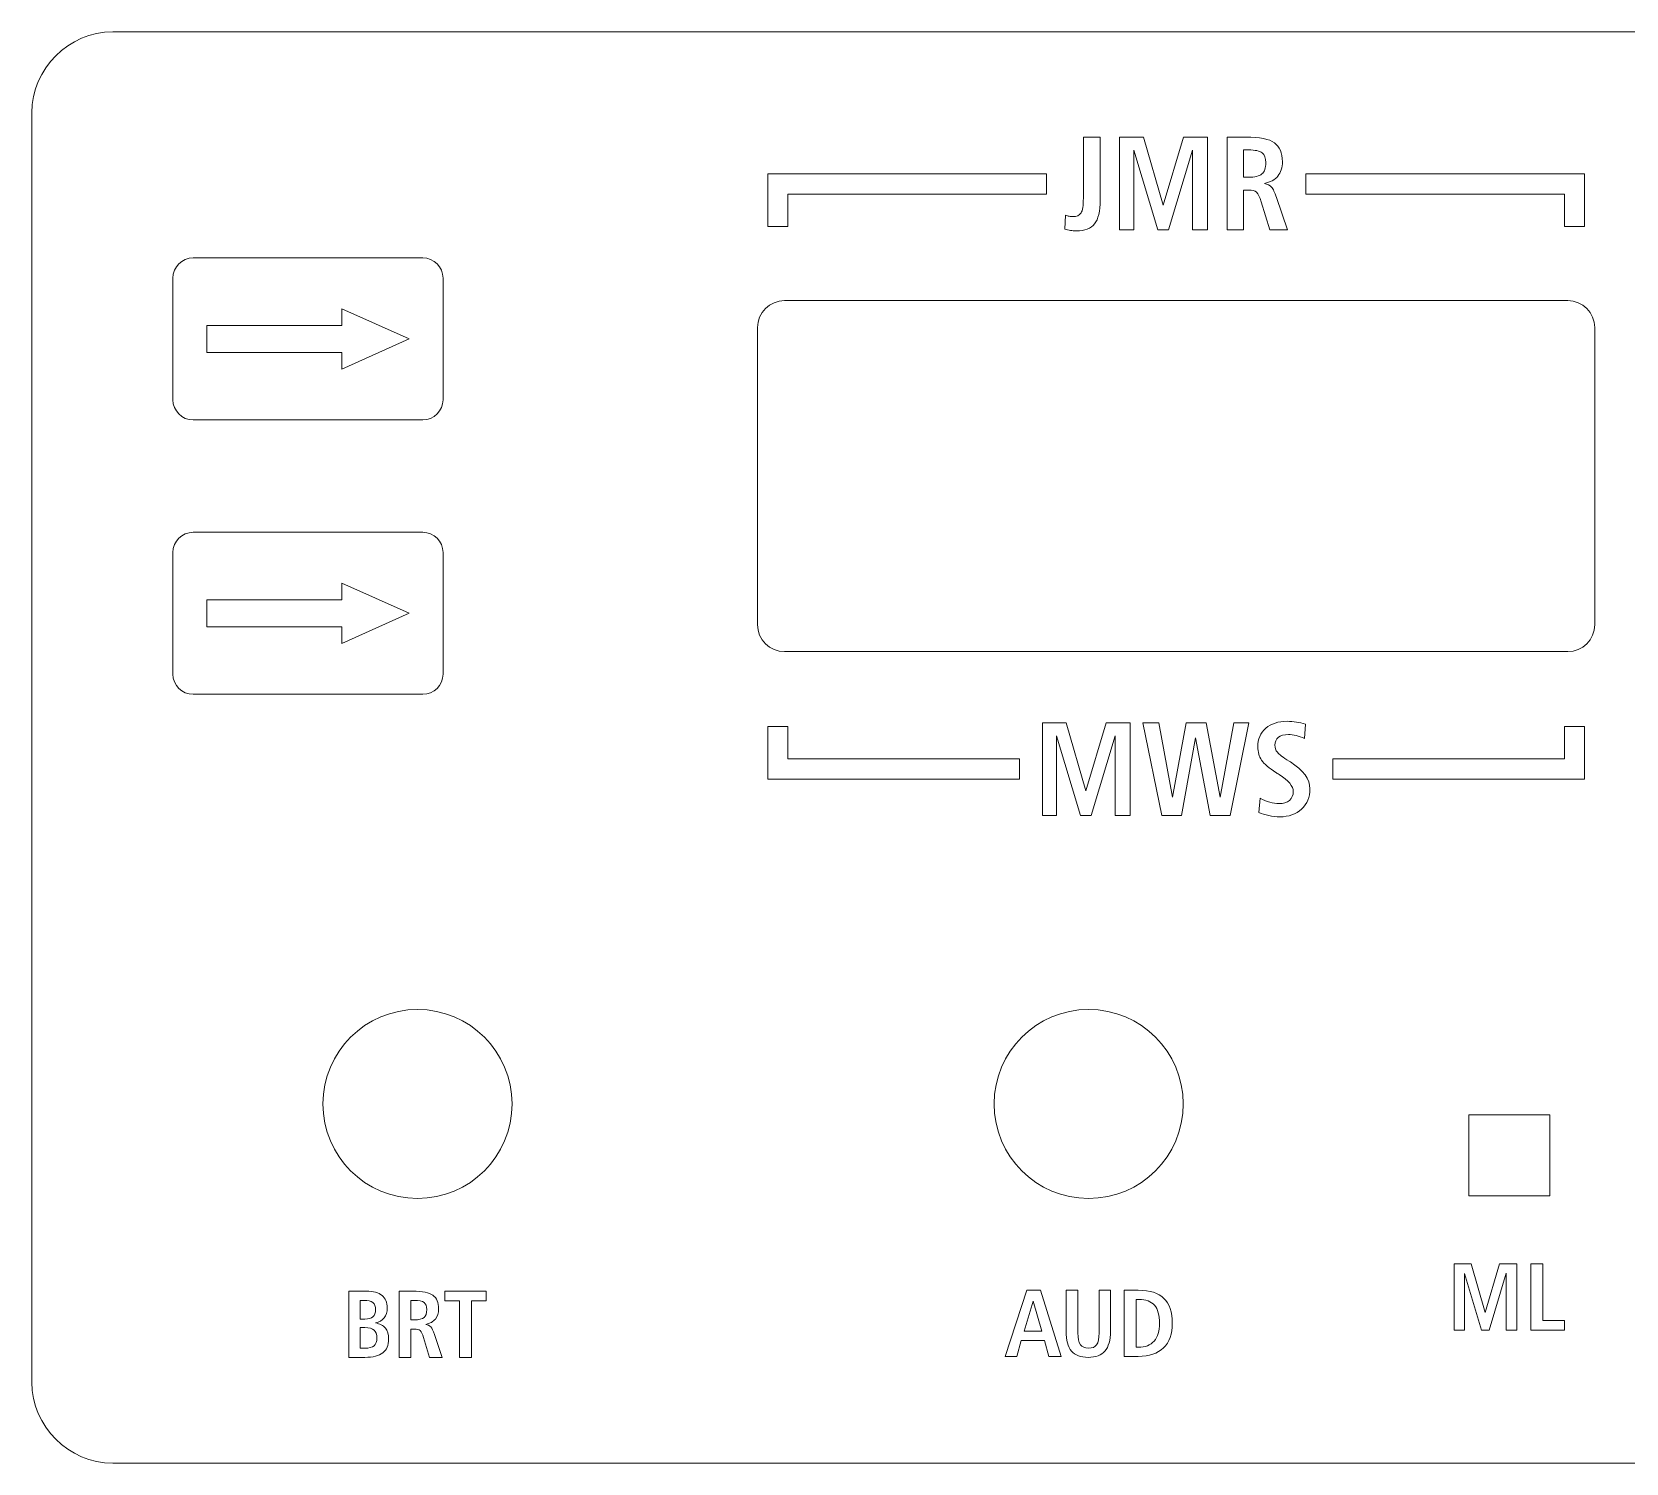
# Model space of a CAD drawing. Header units: millimetres. Extents: x -68 to 68, y -94 to 94.
# Drawn here: x -58 to 1, y 41.3 to 94.3 of the extents above; entities that cross this region are included whole.
import ezdxf

# ---------------------------------------------------------------- set-up
doc = ezdxf.new("R2010")
doc.units = ezdxf.units.MM
doc.header["$MEASUREMENT"] = 0
doc.layers.add('Cut', color=7, linetype='Continuous')

msp = doc.modelspace()

# ---------------------------------------------------------------- linework, layer by layer
at = {"layer": 'Cut', "color": 250, "lineweight": 9}
msp.add_lwpolyline([(-4.7985, 51.1796), (-1.7985, 51.1796), (-1.7985, 54.1796), (-4.7985, 54.1796), (-4.7985, 51.1796)], close=True, dxfattribs=at)
for centre in [(-43.7224, 54.5795), (-18.8729, 54.5795)]:
    msp.add_ellipse(centre, major_axis=(0, 3.5001), ratio=0.9999714, dxfattribs=at)
for points in [[(-55, 94.2796), (-55, 94.2796), (55, 94.2796), (55, 94.2796), (55, 94.2796), (56.65, 94.2796), (58, 92.9296), (58, 91.2796), (58, 91.2796), (58, 91.2796), (58, 44.2796), (58, 44.2796), (58, 44.2796), (58, 42.6295), (56.65, 41.2796), (55, 41.2796), (55, 41.2796), (55, 41.2796), (-55, 41.2796), (-55, 41.2796), (-55, 41.2796), (-56.65, 41.2796), (-58, 42.6295), (-58, 44.2796), (-58, 44.2796), (-58, 44.2796), (-58, 91.2796), (-58, 91.2796), (-58, 91.2796), (-58, 92.9296), (-56.65, 94.2796), (-55, 94.2796)], [(-52.0281, 85.9095), (-52.0281, 85.9095), (-43.5281, 85.9095), (-43.5281, 85.9095), (-43.5281, 85.9095), (-43.1156, 85.9095), (-42.7781, 85.572), (-42.7781, 85.1595), (-42.7781, 85.1595), (-42.7781, 85.1595), (-42.7781, 80.6595), (-42.7781, 80.6595), (-42.7781, 80.6595), (-42.7781, 80.247), (-43.1156, 79.9095), (-43.5281, 79.9095), (-43.5281, 79.9095), (-43.5281, 79.9095), (-52.0281, 79.9095), (-52.0281, 79.9095), (-52.0281, 79.9095), (-52.4406, 79.9095), (-52.7781, 80.247), (-52.7781, 80.6595), (-52.7781, 80.6595), (-52.7781, 80.6595), (-52.7781, 85.1595), (-52.7781, 85.1595), (-52.7781, 85.1595), (-52.7781, 85.572), (-52.4406, 85.9095), (-52.0281, 85.9095)], [(-30.1325, 84.3297), (-30.1325, 84.3297), (-1.1325, 84.3297), (-1.1325, 84.3297), (-1.1325, 84.3297), (-0.5825, 84.3297), (-0.1325, 83.8797), (-0.1325, 83.3297), (-0.1325, 83.3297), (-0.1325, 83.3297), (-0.1325, 72.3297), (-0.1325, 72.3297), (-0.1325, 72.3297), (-0.1325, 71.7797), (-0.5825, 71.3297), (-1.1325, 71.3297), (-1.1325, 71.3297), (-1.1325, 71.3297), (-30.1325, 71.3297), (-30.1325, 71.3297), (-30.1325, 71.3297), (-30.6825, 71.3297), (-31.1325, 71.7797), (-31.1325, 72.3297), (-31.1325, 72.3297), (-31.1325, 72.3297), (-31.1325, 83.3297), (-31.1325, 83.3297), (-31.1325, 83.3297), (-31.1325, 83.8797), (-30.6825, 84.3297), (-30.1325, 84.3297)], [(-52.0281, 75.7495), (-52.0281, 75.7495), (-43.5281, 75.7495), (-43.5281, 75.7495), (-43.5281, 75.7495), (-43.1156, 75.7495), (-42.7781, 75.412), (-42.7781, 74.9995), (-42.7781, 74.9995), (-42.7781, 74.9995), (-42.7781, 70.4995), (-42.7781, 70.4995), (-42.7781, 70.4995), (-42.7781, 70.087), (-43.1156, 69.7495), (-43.5281, 69.7495), (-43.5281, 69.7495), (-43.5281, 69.7495), (-52.0281, 69.7495), (-52.0281, 69.7495), (-52.0281, 69.7495), (-52.4406, 69.7495), (-52.7781, 70.087), (-52.7781, 70.4995), (-52.7781, 70.4995), (-52.7781, 70.4995), (-52.7781, 74.9995), (-52.7781, 74.9995), (-52.7781, 74.9995), (-52.7781, 75.412), (-52.4406, 75.7495), (-52.0281, 75.7495)]]:
    msp.add_open_spline(points, degree=3, knots=[0, 0, 0, 0, 0.1111111, 0.1111111, 0.1111111, 0.1111111, 0.2222222, 0.2222222, 0.2222222, 0.2222222, 0.3333333, 0.3333333, 0.3333333, 0.3333333, 0.4444444, 0.4444444, 0.4444444, 0.4444444, 0.5555556, 0.5555556, 0.5555556, 0.5555556, 0.6666667, 0.6666667, 0.6666667, 0.6666667, 0.7777778, 0.7777778, 0.7777778, 0.7777778, 1, 1, 1, 1], dxfattribs=at)
at = {"layer": 'Cut', "color": 240, "lineweight": 9}
for points, knots in [([(-19.0687, 90.3818), (-19.0687, 90.3818), (-18.4464, 90.3818), (-18.4464, 90.3818), (-18.4464, 90.3818), (-18.4464, 90.3818), (-18.4464, 88.0507), (-18.4464, 88.0507), (-18.4464, 88.0507), (-18.4464, 87.6375), (-18.5156, 87.3445), (-18.6531, 87.1708), (-18.6531, 87.1708), (-18.7905, 86.9971), (-19.0161, 86.9099), (-19.3305, 86.9099), (-19.3305, 86.9099), (-19.4054, 86.9099), (-19.4778, 86.9148), (-19.5478, 86.9255), (-19.5478, 86.9255), (-19.6169, 86.9362), (-19.6844, 86.9518), (-19.7503, 86.9724), (-19.7503, 86.9724), (-19.7503, 86.9724), (-19.7264, 87.4869), (-19.7264, 87.4869), (-19.7264, 87.4869), (-19.6828, 87.4704), (-19.6383, 87.4581), (-19.5947, 87.4506), (-19.5947, 87.4506), (-19.5503, 87.4424), (-19.505, 87.4383), (-19.4605, 87.4383), (-19.4605, 87.4383), (-19.314, 87.4383), (-19.212, 87.4836), (-19.1543, 87.5733), (-19.1543, 87.5733), (-19.0975, 87.6638), (-19.0687, 87.8449), (-19.0687, 88.119), (-19.0687, 88.119), (-19.0687, 88.119), (-19.0687, 90.3818), (-19.0687, 90.3818)], [0, 0, 0, 0, 0.0769231, 0.0769231, 0.0769231, 0.0769231, 0.1538462, 0.1538462, 0.1538462, 0.1538462, 0.2307692, 0.2307692, 0.2307692, 0.2307692, 0.3076923, 0.3076923, 0.3076923, 0.3076923, 0.3846154, 0.3846154, 0.3846154, 0.3846154, 0.4615385, 0.4615385, 0.4615385, 0.4615385, 0.5384615, 0.5384615, 0.5384615, 0.5384615, 0.6153846, 0.6153846, 0.6153846, 0.6153846, 0.6923077, 0.6923077, 0.6923077, 0.6923077, 0.7692308, 0.7692308, 0.7692308, 0.7692308, 0.8461538, 0.8461538, 0.8461538, 0.8461538, 1, 1, 1, 1]), ([(-17.7245, 90.3818), (-17.7245, 90.3818), (-16.8462, 90.3818), (-16.8462, 90.3818), (-16.8462, 90.3818), (-16.8462, 90.3818), (-16.1104, 87.8639), (-16.1104, 87.8639), (-16.1104, 87.8639), (-16.1104, 87.8639), (-15.3654, 90.3818), (-15.3654, 90.3818), (-15.3654, 90.3818), (-15.3654, 90.3818), (-14.4699, 90.3818), (-14.4699, 90.3818), (-14.4699, 90.3818), (-14.4699, 90.3818), (-14.4699, 86.9543), (-14.4699, 86.9543), (-14.4699, 86.9543), (-14.4699, 86.9543), (-15.0279, 86.9543), (-15.0279, 86.9543), (-15.0279, 86.9543), (-15.0279, 86.9543), (-15.0279, 89.8995), (-15.0279, 89.8995), (-15.0279, 89.8995), (-15.0279, 89.8995), (-15.9128, 86.9543), (-15.9128, 86.9543), (-15.9128, 86.9543), (-15.9128, 86.9543), (-16.3137, 86.9543), (-16.3137, 86.9543), (-16.3137, 86.9543), (-16.3137, 86.9543), (-17.1961, 89.8945), (-17.1961, 89.8945), (-17.1961, 89.8945), (-17.1961, 89.8945), (-17.1961, 86.9543), (-17.1961, 86.9543), (-17.1961, 86.9543), (-17.1961, 86.9543), (-17.7245, 86.9543), (-17.7245, 86.9543), (-17.7245, 86.9543), (-17.7245, 86.9543), (-17.7245, 90.3818), (-17.7245, 90.3818)], [0, 0, 0, 0, 0.0714286, 0.0714286, 0.0714286, 0.0714286, 0.1428571, 0.1428571, 0.1428571, 0.1428571, 0.2142857, 0.2142857, 0.2142857, 0.2142857, 0.2857143, 0.2857143, 0.2857143, 0.2857143, 0.3571429, 0.3571429, 0.3571429, 0.3571429, 0.4285714, 0.4285714, 0.4285714, 0.4285714, 0.5, 0.5, 0.5, 0.5, 0.5714286, 0.5714286, 0.5714286, 0.5714286, 0.6428571, 0.6428571, 0.6428571, 0.6428571, 0.7142857, 0.7142857, 0.7142857, 0.7142857, 0.7857143, 0.7857143, 0.7857143, 0.7857143, 0.8571429, 0.8571429, 0.8571429, 0.8571429, 1, 1, 1, 1]), ([(-13.7479, 90.3818), (-13.7479, 90.3818), (-13.0466, 90.3818), (-13.0466, 90.3818), (-13.0466, 90.3818), (-12.5404, 90.3818), (-12.1889, 90.3119), (-11.993, 90.1719), (-11.993, 90.1719), (-11.7963, 90.032), (-11.6983, 89.7974), (-11.6983, 89.4673), (-11.6983, 89.4673), (-11.6983, 89.2533), (-11.7543, 89.078), (-11.8662, 88.9413), (-11.8662, 88.9413), (-11.9782, 88.8047), (-12.1436, 88.7125), (-12.3609, 88.6639), (-12.3609, 88.6639), (-12.2531, 88.645), (-12.1675, 88.6014), (-12.105, 88.5331), (-12.105, 88.5331), (-12.0416, 88.4647), (-11.979, 88.3355), (-11.9165, 88.1462), (-11.9165, 88.1462), (-11.9165, 88.1462), (-11.5148, 86.9543), (-11.5148, 86.9543), (-11.5148, 86.9543), (-11.5148, 86.9543), (-12.1634, 86.9543), (-12.1634, 86.9543), (-12.1634, 86.9543), (-12.1634, 86.9543), (-12.4795, 87.9824), (-12.4795, 87.9824), (-12.4795, 87.9824), (-12.5355, 88.1651), (-12.5947, 88.2845), (-12.6581, 88.3388), (-12.6581, 88.3388), (-12.7215, 88.394), (-12.8194, 88.4211), (-12.9528, 88.4211), (-12.9528, 88.4211), (-12.9528, 88.4211), (-13.1405, 88.4211), (-13.1405, 88.4211), (-13.1405, 88.4211), (-13.1405, 88.4211), (-13.1405, 86.9543), (-13.1405, 86.9543), (-13.1405, 86.9543), (-13.1405, 86.9543), (-13.7479, 86.9543), (-13.7479, 86.9543), (-13.7479, 86.9543), (-13.7479, 86.9543), (-13.7479, 90.3818), (-13.7479, 90.3818)], [0, 0, 0, 0, 0.0588235, 0.0588235, 0.0588235, 0.0588235, 0.1176471, 0.1176471, 0.1176471, 0.1176471, 0.1764706, 0.1764706, 0.1764706, 0.1764706, 0.2352941, 0.2352941, 0.2352941, 0.2352941, 0.2941176, 0.2941176, 0.2941176, 0.2941176, 0.3529412, 0.3529412, 0.3529412, 0.3529412, 0.4117647, 0.4117647, 0.4117647, 0.4117647, 0.4705882, 0.4705882, 0.4705882, 0.4705882, 0.5294118, 0.5294118, 0.5294118, 0.5294118, 0.5882353, 0.5882353, 0.5882353, 0.5882353, 0.6470588, 0.6470588, 0.6470588, 0.6470588, 0.7058824, 0.7058824, 0.7058824, 0.7058824, 0.7647059, 0.7647059, 0.7647059, 0.7647059, 0.8235294, 0.8235294, 0.8235294, 0.8235294, 0.8823529, 0.8823529, 0.8823529, 0.8823529, 1, 1, 1, 1]), ([(-13.1405, 89.9077), (-13.1405, 89.9077), (-13.1405, 88.8952), (-13.1405, 88.8952), (-13.1405, 88.8952), (-13.1405, 88.8952), (-12.9676, 88.8952), (-12.9676, 88.8952), (-12.9676, 88.8952), (-12.724, 88.8952), (-12.5536, 88.9364), (-12.4564, 89.0179), (-12.4564, 89.0179), (-12.3593, 89.1002), (-12.3107, 89.2401), (-12.3107, 89.4377), (-12.3107, 89.4377), (-12.3107, 89.6081), (-12.3577, 89.7291), (-12.4515, 89.8007), (-12.4515, 89.8007), (-12.5453, 89.8723), (-12.7124, 89.9077), (-12.9528, 89.9077), (-12.9528, 89.9077), (-12.9528, 89.9077), (-13.1405, 89.9077), (-13.1405, 89.9077)], [0, 0, 0, 0, 0.125, 0.125, 0.125, 0.125, 0.25, 0.25, 0.25, 0.25, 0.375, 0.375, 0.375, 0.375, 0.5, 0.5, 0.5, 0.5, 0.625, 0.625, 0.625, 0.625, 0.75, 0.75, 0.75, 0.75, 1, 1, 1, 1]), ([(-20.43, 88.2708), (-20.43, 88.2708), (-30.0064, 88.2708), (-30.0064, 88.2708), (-30.0064, 88.2708), (-30.0064, 88.2708), (-30.0064, 87.0672), (-30.0064, 87.0672), (-30.0064, 87.0672), (-30.0064, 87.0672), (-30.7564, 87.0672), (-30.7564, 87.0672), (-30.7564, 87.0672), (-30.7564, 87.0672), (-30.7564, 88.6458), (-30.7564, 88.6458), (-30.7564, 88.6458), (-30.7564, 88.6458), (-30.7564, 89.0208), (-30.7564, 89.0208), (-30.7564, 89.0208), (-30.7564, 89.0208), (-30.3814, 89.0208), (-30.3814, 89.0208), (-30.3814, 89.0208), (-30.3814, 89.0208), (-20.43, 89.0208), (-20.43, 89.0208), (-20.43, 89.0208), (-20.43, 89.0208), (-20.43, 88.2708), (-20.43, 88.2708)], [0, 0, 0, 0, 0.1111111, 0.1111111, 0.1111111, 0.1111111, 0.2222222, 0.2222222, 0.2222222, 0.2222222, 0.3333333, 0.3333333, 0.3333333, 0.3333333, 0.4444444, 0.4444444, 0.4444444, 0.4444444, 0.5555556, 0.5555556, 0.5555556, 0.5555556, 0.6666667, 0.6666667, 0.6666667, 0.6666667, 0.7777778, 0.7777778, 0.7777778, 0.7777778, 1, 1, 1, 1]), ([(-10.8351, 88.2708), (-10.8351, 88.2708), (-1.2587, 88.2708), (-1.2587, 88.2708), (-1.2587, 88.2708), (-1.2587, 88.2708), (-1.2587, 87.0672), (-1.2587, 87.0672), (-1.2587, 87.0672), (-1.2587, 87.0672), (-0.5087, 87.0672), (-0.5087, 87.0672), (-0.5087, 87.0672), (-0.5087, 87.0672), (-0.5087, 88.6458), (-0.5087, 88.6458), (-0.5087, 88.6458), (-0.5087, 88.6458), (-0.5087, 89.0208), (-0.5087, 89.0208), (-0.5087, 89.0208), (-0.5087, 89.0208), (-0.8837, 89.0208), (-0.8837, 89.0208), (-0.8837, 89.0208), (-0.8837, 89.0208), (-10.8351, 89.0208), (-10.8351, 89.0208), (-10.8351, 89.0208), (-10.8351, 89.0208), (-10.8351, 88.2708), (-10.8351, 88.2708)], [0, 0, 0, 0, 0.1111111, 0.1111111, 0.1111111, 0.1111111, 0.2222222, 0.2222222, 0.2222222, 0.2222222, 0.3333333, 0.3333333, 0.3333333, 0.3333333, 0.4444444, 0.4444444, 0.4444444, 0.4444444, 0.5555556, 0.5555556, 0.5555556, 0.5555556, 0.6666667, 0.6666667, 0.6666667, 0.6666667, 0.7777778, 0.7777778, 0.7777778, 0.7777778, 1, 1, 1, 1]), ([(-46.5224, 83.4096), (-46.5224, 83.4096), (-51.5224, 83.4096), (-51.5224, 83.4096), (-51.5224, 83.4096), (-51.5224, 83.4096), (-51.5224, 82.4096), (-51.5224, 82.4096), (-51.5224, 82.4096), (-51.5224, 82.4096), (-46.5224, 82.4096), (-46.5224, 82.4096), (-46.5224, 82.4096), (-46.5224, 82.4096), (-46.5224, 81.7924), (-46.5224, 81.7924), (-46.5224, 81.7924), (-46.5224, 81.7924), (-44.0338, 82.9095), (-44.0338, 82.9095), (-44.0338, 82.9095), (-44.0338, 82.9095), (-46.5224, 84.0266), (-46.5224, 84.0266), (-46.5224, 84.0266), (-46.5224, 84.0266), (-46.5224, 83.4096), (-46.5224, 83.4096)], [0, 0, 0, 0, 0.125, 0.125, 0.125, 0.125, 0.25, 0.25, 0.25, 0.25, 0.375, 0.375, 0.375, 0.375, 0.5, 0.5, 0.5, 0.5, 0.625, 0.625, 0.625, 0.625, 0.75, 0.75, 0.75, 0.75, 1, 1, 1, 1]), ([(-46.5224, 73.2496), (-46.5224, 73.2496), (-51.5224, 73.2496), (-51.5224, 73.2496), (-51.5224, 73.2496), (-51.5224, 73.2496), (-51.5224, 72.2496), (-51.5224, 72.2496), (-51.5224, 72.2496), (-51.5224, 72.2496), (-46.5224, 72.2496), (-46.5224, 72.2496), (-46.5224, 72.2496), (-46.5224, 72.2496), (-46.5224, 71.6324), (-46.5224, 71.6324), (-46.5224, 71.6324), (-46.5224, 71.6324), (-44.0338, 72.7495), (-44.0338, 72.7495), (-44.0338, 72.7495), (-44.0338, 72.7495), (-46.5224, 73.8666), (-46.5224, 73.8666), (-46.5224, 73.8666), (-46.5224, 73.8666), (-46.5224, 73.2496), (-46.5224, 73.2496)], [0, 0, 0, 0, 0.125, 0.125, 0.125, 0.125, 0.25, 0.25, 0.25, 0.25, 0.375, 0.375, 0.375, 0.375, 0.5, 0.5, 0.5, 0.5, 0.625, 0.625, 0.625, 0.625, 0.75, 0.75, 0.75, 0.75, 1, 1, 1, 1]), ([(-21.43, 67.3564), (-21.43, 67.3564), (-30.0064, 67.3564), (-30.0064, 67.3564), (-30.0064, 67.3564), (-30.0064, 67.3564), (-30.0064, 68.56), (-30.0064, 68.56), (-30.0064, 68.56), (-30.0064, 68.56), (-30.7564, 68.56), (-30.7564, 68.56), (-30.7564, 68.56), (-30.7564, 68.56), (-30.7564, 66.9814), (-30.7564, 66.9814), (-30.7564, 66.9814), (-30.7564, 66.9814), (-30.7564, 66.6064), (-30.7564, 66.6064), (-30.7564, 66.6064), (-30.7564, 66.6064), (-30.3814, 66.6064), (-30.3814, 66.6064), (-30.3814, 66.6064), (-30.3814, 66.6064), (-21.43, 66.6064), (-21.43, 66.6064), (-21.43, 66.6064), (-21.43, 66.6064), (-21.43, 67.3564), (-21.43, 67.3564)], [0, 0, 0, 0, 0.1111111, 0.1111111, 0.1111111, 0.1111111, 0.2222222, 0.2222222, 0.2222222, 0.2222222, 0.3333333, 0.3333333, 0.3333333, 0.3333333, 0.4444444, 0.4444444, 0.4444444, 0.4444444, 0.5555556, 0.5555556, 0.5555556, 0.5555556, 0.6666667, 0.6666667, 0.6666667, 0.6666667, 0.7777778, 0.7777778, 0.7777778, 0.7777778, 1, 1, 1, 1]), ([(-20.5861, 68.6951), (-20.5861, 68.6951), (-19.7078, 68.6951), (-19.7078, 68.6951), (-19.7078, 68.6951), (-19.7078, 68.6951), (-18.972, 66.1772), (-18.972, 66.1772), (-18.972, 66.1772), (-18.972, 66.1772), (-18.227, 68.6951), (-18.227, 68.6951), (-18.227, 68.6951), (-18.227, 68.6951), (-17.3315, 68.6951), (-17.3315, 68.6951), (-17.3315, 68.6951), (-17.3315, 68.6951), (-17.3315, 65.2676), (-17.3315, 65.2676), (-17.3315, 65.2676), (-17.3315, 65.2676), (-17.8895, 65.2676), (-17.8895, 65.2676), (-17.8895, 65.2676), (-17.8895, 65.2676), (-17.8895, 68.2128), (-17.8895, 68.2128), (-17.8895, 68.2128), (-17.8895, 68.2128), (-18.7744, 65.2676), (-18.7744, 65.2676), (-18.7744, 65.2676), (-18.7744, 65.2676), (-19.1753, 65.2676), (-19.1753, 65.2676), (-19.1753, 65.2676), (-19.1753, 65.2676), (-20.0577, 68.2078), (-20.0577, 68.2078), (-20.0577, 68.2078), (-20.0577, 68.2078), (-20.0577, 65.2676), (-20.0577, 65.2676), (-20.0577, 65.2676), (-20.0577, 65.2676), (-20.5861, 65.2676), (-20.5861, 65.2676), (-20.5861, 65.2676), (-20.5861, 65.2676), (-20.5861, 68.6951), (-20.5861, 68.6951)], [0, 0, 0, 0, 0.0714286, 0.0714286, 0.0714286, 0.0714286, 0.1428571, 0.1428571, 0.1428571, 0.1428571, 0.2142857, 0.2142857, 0.2142857, 0.2142857, 0.2857143, 0.2857143, 0.2857143, 0.2857143, 0.3571429, 0.3571429, 0.3571429, 0.3571429, 0.4285714, 0.4285714, 0.4285714, 0.4285714, 0.5, 0.5, 0.5, 0.5, 0.5714286, 0.5714286, 0.5714286, 0.5714286, 0.6428571, 0.6428571, 0.6428571, 0.6428571, 0.7142857, 0.7142857, 0.7142857, 0.7142857, 0.7857143, 0.7857143, 0.7857143, 0.7857143, 0.8571429, 0.8571429, 0.8571429, 0.8571429, 1, 1, 1, 1]), ([(-16.8713, 68.6951), (-16.8713, 68.6951), (-16.2778, 68.6951), (-16.2778, 68.6951), (-16.2778, 68.6951), (-16.2778, 68.6951), (-15.7642, 65.9409), (-15.7642, 65.9409), (-15.7642, 65.9409), (-15.7642, 65.9409), (-15.2604, 68.6951), (-15.2604, 68.6951), (-15.2604, 68.6951), (-15.2604, 68.6951), (-14.5196, 68.6951), (-14.5196, 68.6951), (-14.5196, 68.6951), (-14.5196, 68.6951), (-14.006, 65.945), (-14.006, 65.945), (-14.006, 65.945), (-14.006, 65.945), (-13.4923, 68.6951), (-13.4923, 68.6951), (-13.4923, 68.6951), (-13.4923, 68.6951), (-12.94, 68.6951), (-12.94, 68.6951), (-12.94, 68.6951), (-12.94, 68.6951), (-13.6372, 65.2676), (-13.6372, 65.2676), (-13.6372, 65.2676), (-13.6372, 65.2676), (-14.3681, 65.2676), (-14.3681, 65.2676), (-14.3681, 65.2676), (-14.3681, 65.2676), (-14.9106, 68.1379), (-14.9106, 68.1379), (-14.9106, 68.1379), (-14.9106, 68.1379), (-15.4292, 65.2676), (-15.4292, 65.2676), (-15.4292, 65.2676), (-15.4292, 65.2676), (-16.1601, 65.2676), (-16.1601, 65.2676), (-16.1601, 65.2676), (-16.1601, 65.2676), (-16.8713, 68.6951), (-16.8713, 68.6951)], [0, 0, 0, 0, 0.0714286, 0.0714286, 0.0714286, 0.0714286, 0.1428571, 0.1428571, 0.1428571, 0.1428571, 0.2142857, 0.2142857, 0.2142857, 0.2142857, 0.2857143, 0.2857143, 0.2857143, 0.2857143, 0.3571429, 0.3571429, 0.3571429, 0.3571429, 0.4285714, 0.4285714, 0.4285714, 0.4285714, 0.5, 0.5, 0.5, 0.5, 0.5714286, 0.5714286, 0.5714286, 0.5714286, 0.6428571, 0.6428571, 0.6428571, 0.6428571, 0.7142857, 0.7142857, 0.7142857, 0.7142857, 0.7857143, 0.7857143, 0.7857143, 0.7857143, 0.8571429, 0.8571429, 0.8571429, 0.8571429, 1, 1, 1, 1]), ([(-10.8476, 68.6408), (-10.8476, 68.6408), (-10.8764, 68.1181), (-10.8764, 68.1181), (-10.8764, 68.1181), (-10.9892, 68.165), (-11.0954, 68.2004), (-11.195, 68.2243), (-11.195, 68.2243), (-11.2946, 68.2482), (-11.3876, 68.2605), (-11.474, 68.2605), (-11.474, 68.2605), (-11.6362, 68.2605), (-11.7613, 68.2259), (-11.8477, 68.1568), (-11.8477, 68.1568), (-11.9341, 68.0877), (-11.9778, 67.9889), (-11.9778, 67.8605), (-11.9778, 67.8605), (-11.9778, 67.7658), (-11.9457, 67.6794), (-11.8823, 67.602), (-11.8823, 67.602), (-11.8189, 67.5255), (-11.6757, 67.4168), (-11.4526, 67.2769), (-11.4526, 67.2769), (-11.4526, 67.2769), (-11.4024, 67.2456), (-11.4024, 67.2456), (-11.4024, 67.2456), (-10.92, 66.9386), (-10.6789, 66.606), (-10.6789, 66.2471), (-10.6789, 66.2471), (-10.6789, 65.9393), (-10.7818, 65.689), (-10.9875, 65.4989), (-10.9875, 65.4989), (-11.1933, 65.3088), (-11.4625, 65.2133), (-11.795, 65.2133), (-11.795, 65.2133), (-11.9317, 65.2133), (-12.0675, 65.2281), (-12.2017, 65.2569), (-12.2017, 65.2569), (-12.3358, 65.2857), (-12.4585, 65.326), (-12.5712, 65.3771), (-12.5712, 65.3771), (-12.5712, 65.3771), (-12.5251, 65.9047), (-12.5251, 65.9047), (-12.5251, 65.9047), (-12.405, 65.8372), (-12.2864, 65.787), (-12.1696, 65.7532), (-12.1696, 65.7532), (-12.0535, 65.7195), (-11.9383, 65.7022), (-11.8238, 65.7022), (-11.8238, 65.7022), (-11.6617, 65.7022), (-11.5333, 65.7417), (-11.4386, 65.8216), (-11.4386, 65.8216), (-11.344, 65.9014), (-11.2962, 66.0076), (-11.2962, 66.1409), (-11.2962, 66.1409), (-11.2962, 66.35), (-11.4715, 66.5632), (-11.8214, 66.7797), (-11.8214, 66.7797), (-11.8724, 66.8118), (-11.9111, 66.8365), (-11.9366, 66.8521), (-11.9366, 66.8521), (-12.1959, 67.0159), (-12.3729, 67.1674), (-12.4675, 67.3065), (-12.4675, 67.3065), (-12.5622, 67.4456), (-12.6099, 67.6111), (-12.6099, 67.802), (-12.6099, 67.802), (-12.6099, 68.0918), (-12.512, 68.3214), (-12.3161, 68.4926), (-12.3161, 68.4926), (-12.1202, 68.6638), (-11.8535, 68.7495), (-11.5176, 68.7495), (-11.5176, 68.7495), (-11.4073, 68.7495), (-11.2946, 68.7404), (-11.1818, 68.7215), (-11.1818, 68.7215), (-11.0682, 68.7034), (-10.9571, 68.6762), (-10.8476, 68.6408)], [0, 0, 0, 0, 0.037037, 0.037037, 0.037037, 0.037037, 0.0740741, 0.0740741, 0.0740741, 0.0740741, 0.1111111, 0.1111111, 0.1111111, 0.1111111, 0.1481481, 0.1481481, 0.1481481, 0.1481481, 0.1851852, 0.1851852, 0.1851852, 0.1851852, 0.2222222, 0.2222222, 0.2222222, 0.2222222, 0.2592593, 0.2592593, 0.2592593, 0.2592593, 0.2962963, 0.2962963, 0.2962963, 0.2962963, 0.3333333, 0.3333333, 0.3333333, 0.3333333, 0.3703704, 0.3703704, 0.3703704, 0.3703704, 0.4074074, 0.4074074, 0.4074074, 0.4074074, 0.4444444, 0.4444444, 0.4444444, 0.4444444, 0.4814815, 0.4814815, 0.4814815, 0.4814815, 0.5185185, 0.5185185, 0.5185185, 0.5185185, 0.5555556, 0.5555556, 0.5555556, 0.5555556, 0.5925926, 0.5925926, 0.5925926, 0.5925926, 0.6296296, 0.6296296, 0.6296296, 0.6296296, 0.6666667, 0.6666667, 0.6666667, 0.6666667, 0.7037037, 0.7037037, 0.7037037, 0.7037037, 0.7407407, 0.7407407, 0.7407407, 0.7407407, 0.7777778, 0.7777778, 0.7777778, 0.7777778, 0.8148148, 0.8148148, 0.8148148, 0.8148148, 0.8518519, 0.8518519, 0.8518519, 0.8518519, 0.8888889, 0.8888889, 0.8888889, 0.8888889, 0.9259259, 0.9259259, 0.9259259, 0.9259259, 1, 1, 1, 1]), ([(-9.8351, 67.3564), (-9.8351, 67.3564), (-1.2587, 67.3564), (-1.2587, 67.3564), (-1.2587, 67.3564), (-1.2587, 67.3564), (-1.2587, 68.56), (-1.2587, 68.56), (-1.2587, 68.56), (-1.2587, 68.56), (-0.5087, 68.56), (-0.5087, 68.56), (-0.5087, 68.56), (-0.5087, 68.56), (-0.5087, 66.9814), (-0.5087, 66.9814), (-0.5087, 66.9814), (-0.5087, 66.9814), (-0.5087, 66.6064), (-0.5087, 66.6064), (-0.5087, 66.6064), (-0.5087, 66.6064), (-0.8837, 66.6064), (-0.8837, 66.6064), (-0.8837, 66.6064), (-0.8837, 66.6064), (-9.8351, 66.6064), (-9.8351, 66.6064), (-9.8351, 66.6064), (-9.8351, 66.6064), (-9.8351, 67.3564), (-9.8351, 67.3564)], [0, 0, 0, 0, 0.1111111, 0.1111111, 0.1111111, 0.1111111, 0.2222222, 0.2222222, 0.2222222, 0.2222222, 0.3333333, 0.3333333, 0.3333333, 0.3333333, 0.4444444, 0.4444444, 0.4444444, 0.4444444, 0.5555556, 0.5555556, 0.5555556, 0.5555556, 0.6666667, 0.6666667, 0.6666667, 0.6666667, 0.7777778, 0.7777778, 0.7777778, 0.7777778, 1, 1, 1, 1]), ([(-5.3396, 48.6536), (-5.3396, 48.6536), (-4.7122, 48.6536), (-4.7122, 48.6536), (-4.7122, 48.6536), (-4.7122, 48.6536), (-4.1866, 46.8551), (-4.1866, 46.8551), (-4.1866, 46.8551), (-4.1866, 46.8551), (-3.6545, 48.6536), (-3.6545, 48.6536), (-3.6545, 48.6536), (-3.6545, 48.6536), (-3.0148, 48.6536), (-3.0148, 48.6536), (-3.0148, 48.6536), (-3.0148, 48.6536), (-3.0148, 46.2054), (-3.0148, 46.2054), (-3.0148, 46.2054), (-3.0148, 46.2054), (-3.4134, 46.2054), (-3.4134, 46.2054), (-3.4134, 46.2054), (-3.4134, 46.2054), (-3.4134, 48.3091), (-3.4134, 48.3091), (-3.4134, 48.3091), (-3.4134, 48.3091), (-4.0455, 46.2054), (-4.0455, 46.2054), (-4.0455, 46.2054), (-4.0455, 46.2054), (-4.3318, 46.2054), (-4.3318, 46.2054), (-4.3318, 46.2054), (-4.3318, 46.2054), (-4.9621, 48.3056), (-4.9621, 48.3056), (-4.9621, 48.3056), (-4.9621, 48.3056), (-4.9621, 46.2054), (-4.9621, 46.2054), (-4.9621, 46.2054), (-4.9621, 46.2054), (-5.3396, 46.2054), (-5.3396, 46.2054), (-5.3396, 46.2054), (-5.3396, 46.2054), (-5.3396, 48.6536), (-5.3396, 48.6536)], [0, 0, 0, 0, 0.0714286, 0.0714286, 0.0714286, 0.0714286, 0.1428571, 0.1428571, 0.1428571, 0.1428571, 0.2142857, 0.2142857, 0.2142857, 0.2142857, 0.2857143, 0.2857143, 0.2857143, 0.2857143, 0.3571429, 0.3571429, 0.3571429, 0.3571429, 0.4285714, 0.4285714, 0.4285714, 0.4285714, 0.5, 0.5, 0.5, 0.5, 0.5714286, 0.5714286, 0.5714286, 0.5714286, 0.6428571, 0.6428571, 0.6428571, 0.6428571, 0.7142857, 0.7142857, 0.7142857, 0.7142857, 0.7857143, 0.7857143, 0.7857143, 0.7857143, 0.8571429, 0.8571429, 0.8571429, 0.8571429, 1, 1, 1, 1]), ([(-2.4992, 48.6536), (-2.4992, 48.6536), (-2.0582, 48.6536), (-2.0582, 48.6536), (-2.0582, 48.6536), (-2.0582, 48.6536), (-2.0582, 46.5652), (-2.0582, 46.5652), (-2.0582, 46.5652), (-2.0582, 46.5652), (-1.2574, 46.5652), (-1.2574, 46.5652), (-1.2574, 46.5652), (-1.2574, 46.5652), (-1.2574, 46.2054), (-1.2574, 46.2054), (-1.2574, 46.2054), (-1.2574, 46.2054), (-2.4992, 46.2054), (-2.4992, 46.2054), (-2.4992, 46.2054), (-2.4992, 46.2054), (-2.4992, 48.6536), (-2.4992, 48.6536)], [0, 0, 0, 0, 0.1428571, 0.1428571, 0.1428571, 0.1428571, 0.2857143, 0.2857143, 0.2857143, 0.2857143, 0.4285714, 0.4285714, 0.4285714, 0.4285714, 0.5714286, 0.5714286, 0.5714286, 0.5714286, 0.7142857, 0.7142857, 0.7142857, 0.7142857, 1, 1, 1, 1]), ([(-46.2694, 47.6443), (-46.2694, 47.6443), (-45.6203, 47.6443), (-45.6203, 47.6443), (-45.6203, 47.6443), (-45.3586, 47.6443), (-45.164, 47.5932), (-45.0358, 47.4903), (-45.0358, 47.4903), (-44.9082, 47.3874), (-44.8442, 47.2322), (-44.8442, 47.024), (-44.8442, 47.024), (-44.8442, 46.8759), (-44.8818, 46.7542), (-44.9576, 46.6589), (-44.9576, 46.6589), (-45.0335, 46.5637), (-45.1405, 46.5013), (-45.2781, 46.4725), (-45.2781, 46.4725), (-45.114, 46.442), (-44.9917, 46.3773), (-44.9118, 46.2791), (-44.9118, 46.2791), (-44.8312, 46.1809), (-44.7912, 46.0469), (-44.7912, 45.8764), (-44.7912, 45.8764), (-44.7912, 45.6447), (-44.8624, 45.473), (-45.0053, 45.3625), (-45.0053, 45.3625), (-45.1481, 45.2514), (-45.3692, 45.1961), (-45.6685, 45.1961), (-45.6685, 45.1961), (-45.6685, 45.1961), (-46.2694, 45.1961), (-46.2694, 45.1961), (-46.2694, 45.1961), (-46.2694, 45.1961), (-46.2694, 47.6443), (-46.2694, 47.6443)], [0, 0, 0, 0, 0.0833333, 0.0833333, 0.0833333, 0.0833333, 0.1666667, 0.1666667, 0.1666667, 0.1666667, 0.25, 0.25, 0.25, 0.25, 0.3333333, 0.3333333, 0.3333333, 0.3333333, 0.4166667, 0.4166667, 0.4166667, 0.4166667, 0.5, 0.5, 0.5, 0.5, 0.5833333, 0.5833333, 0.5833333, 0.5833333, 0.6666667, 0.6666667, 0.6666667, 0.6666667, 0.75, 0.75, 0.75, 0.75, 0.8333333, 0.8333333, 0.8333333, 0.8333333, 1, 1, 1, 1]), ([(-45.846, 47.3057), (-45.846, 47.3057), (-45.846, 46.6142), (-45.846, 46.6142), (-45.846, 46.6142), (-45.846, 46.6142), (-45.6755, 46.6142), (-45.6755, 46.6142), (-45.6755, 46.6142), (-45.5379, 46.6142), (-45.4368, 46.6425), (-45.3716, 46.6983), (-45.3716, 46.6983), (-45.3069, 46.7548), (-45.2745, 46.8429), (-45.2745, 46.9635), (-45.2745, 46.9635), (-45.2745, 47.0828), (-45.3081, 47.1693), (-45.3751, 47.2239), (-45.3751, 47.2239), (-45.4421, 47.2786), (-45.5521, 47.3057), (-45.7049, 47.3057), (-45.7049, 47.3057), (-45.7049, 47.3057), (-45.846, 47.3057), (-45.846, 47.3057)], [0, 0, 0, 0, 0.125, 0.125, 0.125, 0.125, 0.25, 0.25, 0.25, 0.25, 0.375, 0.375, 0.375, 0.375, 0.5, 0.5, 0.5, 0.5, 0.625, 0.625, 0.625, 0.625, 0.75, 0.75, 0.75, 0.75, 1, 1, 1, 1]), ([(-44.4038, 47.6443), (-44.4038, 47.6443), (-43.9028, 47.6443), (-43.9028, 47.6443), (-43.9028, 47.6443), (-43.5412, 47.6443), (-43.2902, 47.5943), (-43.1502, 47.4944), (-43.1502, 47.4944), (-43.0097, 47.3944), (-42.9398, 47.2269), (-42.9398, 46.9911), (-42.9398, 46.9911), (-42.9398, 46.8382), (-42.9797, 46.713), (-43.0597, 46.6154), (-43.0597, 46.6154), (-43.1397, 46.5178), (-43.2578, 46.452), (-43.4131, 46.4173), (-43.4131, 46.4173), (-43.336, 46.4037), (-43.2749, 46.3726), (-43.2302, 46.3238), (-43.2302, 46.3238), (-43.1849, 46.275), (-43.1402, 46.1827), (-43.0956, 46.0475), (-43.0956, 46.0475), (-43.0956, 46.0475), (-42.8086, 45.1961), (-42.8086, 45.1961), (-42.8086, 45.1961), (-42.8086, 45.1961), (-43.2719, 45.1961), (-43.2719, 45.1961), (-43.2719, 45.1961), (-43.2719, 45.1961), (-43.4977, 45.9304), (-43.4977, 45.9304), (-43.4977, 45.9304), (-43.5377, 46.061), (-43.58, 46.1462), (-43.6253, 46.185), (-43.6253, 46.185), (-43.6706, 46.2244), (-43.7405, 46.2438), (-43.8358, 46.2438), (-43.8358, 46.2438), (-43.8358, 46.2438), (-43.9698, 46.2438), (-43.9698, 46.2438), (-43.9698, 46.2438), (-43.9698, 46.2438), (-43.9698, 45.1961), (-43.9698, 45.1961), (-43.9698, 45.1961), (-43.9698, 45.1961), (-44.4038, 45.1961), (-44.4038, 45.1961), (-44.4038, 45.1961), (-44.4038, 45.1961), (-44.4038, 47.6443), (-44.4038, 47.6443)], [0, 0, 0, 0, 0.0588235, 0.0588235, 0.0588235, 0.0588235, 0.1176471, 0.1176471, 0.1176471, 0.1176471, 0.1764706, 0.1764706, 0.1764706, 0.1764706, 0.2352941, 0.2352941, 0.2352941, 0.2352941, 0.2941176, 0.2941176, 0.2941176, 0.2941176, 0.3529412, 0.3529412, 0.3529412, 0.3529412, 0.4117647, 0.4117647, 0.4117647, 0.4117647, 0.4705882, 0.4705882, 0.4705882, 0.4705882, 0.5294118, 0.5294118, 0.5294118, 0.5294118, 0.5882353, 0.5882353, 0.5882353, 0.5882353, 0.6470588, 0.6470588, 0.6470588, 0.6470588, 0.7058824, 0.7058824, 0.7058824, 0.7058824, 0.7647059, 0.7647059, 0.7647059, 0.7647059, 0.8235294, 0.8235294, 0.8235294, 0.8235294, 0.8823529, 0.8823529, 0.8823529, 0.8823529, 1, 1, 1, 1]), ([(-43.9698, 47.3057), (-43.9698, 47.3057), (-43.9698, 46.5825), (-43.9698, 46.5825), (-43.9698, 46.5825), (-43.9698, 46.5825), (-43.8464, 46.5825), (-43.8464, 46.5825), (-43.8464, 46.5825), (-43.6723, 46.5825), (-43.5506, 46.6119), (-43.4813, 46.6701), (-43.4813, 46.6701), (-43.4119, 46.7289), (-43.3772, 46.8288), (-43.3772, 46.9699), (-43.3772, 46.9699), (-43.3772, 47.0917), (-43.4107, 47.1781), (-43.4777, 47.2292), (-43.4777, 47.2292), (-43.5448, 47.2804), (-43.6641, 47.3057), (-43.8358, 47.3057), (-43.8358, 47.3057), (-43.8358, 47.3057), (-43.9698, 47.3057), (-43.9698, 47.3057)], [0, 0, 0, 0, 0.125, 0.125, 0.125, 0.125, 0.25, 0.25, 0.25, 0.25, 0.375, 0.375, 0.375, 0.375, 0.5, 0.5, 0.5, 0.5, 0.625, 0.625, 0.625, 0.625, 0.75, 0.75, 0.75, 0.75, 1, 1, 1, 1]), ([(-42.7099, 47.6443), (-42.7099, 47.6443), (-41.1754, 47.6443), (-41.1754, 47.6443), (-41.1754, 47.6443), (-41.1754, 47.6443), (-41.1754, 47.2916), (-41.1754, 47.2916), (-41.1754, 47.2916), (-41.1754, 47.2916), (-41.7221, 47.2916), (-41.7221, 47.2916), (-41.7221, 47.2916), (-41.7221, 47.2916), (-41.7221, 45.1961), (-41.7221, 45.1961), (-41.7221, 45.1961), (-41.7221, 45.1961), (-42.1666, 45.1961), (-42.1666, 45.1961), (-42.1666, 45.1961), (-42.1666, 45.1961), (-42.1666, 47.2916), (-42.1666, 47.2916), (-42.1666, 47.2916), (-42.1666, 47.2916), (-42.7099, 47.2916), (-42.7099, 47.2916), (-42.7099, 47.2916), (-42.7099, 47.2916), (-42.7099, 47.6443), (-42.7099, 47.6443)], [0, 0, 0, 0, 0.1111111, 0.1111111, 0.1111111, 0.1111111, 0.2222222, 0.2222222, 0.2222222, 0.2222222, 0.3333333, 0.3333333, 0.3333333, 0.3333333, 0.4444444, 0.4444444, 0.4444444, 0.4444444, 0.5555556, 0.5555556, 0.5555556, 0.5555556, 0.6666667, 0.6666667, 0.6666667, 0.6666667, 0.7777778, 0.7777778, 0.7777778, 0.7777778, 1, 1, 1, 1]), ([(-21.1645, 47.6796), (-21.1645, 47.6796), (-20.6565, 47.6796), (-20.6565, 47.6796), (-20.6565, 47.6796), (-20.6565, 47.6796), (-19.8881, 45.2314), (-19.8881, 45.2314), (-19.8881, 45.2314), (-19.8881, 45.2314), (-20.3496, 45.2314), (-20.3496, 45.2314), (-20.3496, 45.2314), (-20.3496, 45.2314), (-20.5119, 45.8241), (-20.5119, 45.8241), (-20.5119, 45.8241), (-20.5119, 45.8241), (-21.3662, 45.8241), (-21.3662, 45.8241), (-21.3662, 45.8241), (-21.3662, 45.8241), (-21.5349, 45.2314), (-21.5349, 45.2314), (-21.5349, 45.2314), (-21.5349, 45.2314), (-21.9694, 45.2314), (-21.9694, 45.2314), (-21.9694, 45.2314), (-21.9694, 45.2314), (-21.1645, 47.6796), (-21.1645, 47.6796)], [0, 0, 0, 0, 0.1111111, 0.1111111, 0.1111111, 0.1111111, 0.2222222, 0.2222222, 0.2222222, 0.2222222, 0.3333333, 0.3333333, 0.3333333, 0.3333333, 0.4444444, 0.4444444, 0.4444444, 0.4444444, 0.5555556, 0.5555556, 0.5555556, 0.5555556, 0.6666667, 0.6666667, 0.6666667, 0.6666667, 0.7777778, 0.7777778, 0.7777778, 0.7777778, 1, 1, 1, 1]), ([(-20.9217, 47.2781), (-20.9217, 47.2781), (-21.2609, 46.1698), (-21.2609, 46.1698), (-21.2609, 46.1698), (-21.2609, 46.1698), (-20.6083, 46.1698), (-20.6083, 46.1698), (-20.6083, 46.1698), (-20.6083, 46.1698), (-20.9217, 47.2781), (-20.9217, 47.2781)], [0, 0, 0, 0, 0.25, 0.25, 0.25, 0.25, 0.5, 0.5, 0.5, 0.5, 1, 1, 1, 1]), ([(-19.7099, 47.6796), (-19.7099, 47.6796), (-19.2689, 47.6796), (-19.2689, 47.6796), (-19.2689, 47.6796), (-19.2689, 47.6796), (-19.2689, 46.1069), (-19.2689, 46.1069), (-19.2689, 46.1069), (-19.2689, 45.8987), (-19.2383, 45.7517), (-19.1778, 45.6647), (-19.1778, 45.6647), (-19.1166, 45.5783), (-19.0167, 45.5348), (-18.8761, 45.5348), (-18.8761, 45.5348), (-18.7362, 45.5348), (-18.6363, 45.5777), (-18.5763, 45.6641), (-18.5763, 45.6641), (-18.5157, 45.75), (-18.4857, 45.8975), (-18.4857, 46.1069), (-18.4857, 46.1069), (-18.4857, 46.1069), (-18.4857, 47.6796), (-18.4857, 47.6796), (-18.4857, 47.6796), (-18.4857, 47.6796), (-18.066, 47.6796), (-18.066, 47.6796), (-18.066, 47.6796), (-18.066, 47.6796), (-18.066, 46.1568), (-18.066, 46.1568), (-18.066, 46.1568), (-18.066, 45.8282), (-18.133, 45.5853), (-18.2676, 45.4295), (-18.2676, 45.4295), (-18.4017, 45.2737), (-18.608, 45.1961), (-18.8867, 45.1961), (-18.8867, 45.1961), (-19.1672, 45.1961), (-19.3741, 45.2737), (-19.5082, 45.4295), (-19.5082, 45.4295), (-19.6428, 45.5853), (-19.7099, 45.8282), (-19.7099, 46.1568), (-19.7099, 46.1568), (-19.7099, 46.1568), (-19.7099, 47.6796), (-19.7099, 47.6796)], [0, 0, 0, 0, 0.0666667, 0.0666667, 0.0666667, 0.0666667, 0.1333333, 0.1333333, 0.1333333, 0.1333333, 0.2, 0.2, 0.2, 0.2, 0.2666667, 0.2666667, 0.2666667, 0.2666667, 0.3333333, 0.3333333, 0.3333333, 0.3333333, 0.4, 0.4, 0.4, 0.4, 0.4666667, 0.4666667, 0.4666667, 0.4666667, 0.5333333, 0.5333333, 0.5333333, 0.5333333, 0.6, 0.6, 0.6, 0.6, 0.6666667, 0.6666667, 0.6666667, 0.6666667, 0.7333333, 0.7333333, 0.7333333, 0.7333333, 0.8, 0.8, 0.8, 0.8, 0.8666667, 0.8666667, 0.8666667, 0.8666667, 1, 1, 1, 1]), ([(-17.558, 47.6796), (-17.558, 47.6796), (-17.0359, 47.6796), (-17.0359, 47.6796), (-17.0359, 47.6796), (-16.6072, 47.6796), (-16.2903, 47.5797), (-16.0851, 47.3798), (-16.0851, 47.3798), (-15.8794, 47.1799), (-15.7765, 46.8724), (-15.7765, 46.4567), (-15.7765, 46.4567), (-15.7765, 46.0592), (-15.8846, 45.7553), (-16.1004, 45.546), (-16.1004, 45.546), (-16.3162, 45.3361), (-16.6284, 45.2314), (-17.0359, 45.2314), (-17.0359, 45.2314), (-17.0359, 45.2314), (-17.558, 45.2314), (-17.558, 45.2314), (-17.558, 45.2314), (-17.558, 45.2314), (-17.558, 47.6796), (-17.558, 47.6796)], [0, 0, 0, 0, 0.125, 0.125, 0.125, 0.125, 0.25, 0.25, 0.25, 0.25, 0.375, 0.375, 0.375, 0.375, 0.5, 0.5, 0.5, 0.5, 0.625, 0.625, 0.625, 0.625, 0.75, 0.75, 0.75, 0.75, 1, 1, 1, 1]), ([(-17.117, 47.341), (-17.117, 47.341), (-17.117, 45.5701), (-17.117, 45.5701), (-17.117, 45.5701), (-17.117, 45.5701), (-17.0323, 45.5701), (-17.0323, 45.5701), (-17.0323, 45.5701), (-16.7807, 45.5701), (-16.5867, 45.6465), (-16.4503, 45.7999), (-16.4503, 45.7999), (-16.3138, 45.9534), (-16.2456, 46.1721), (-16.2456, 46.4555), (-16.2456, 46.4555), (-16.2456, 46.7554), (-16.3086, 46.9776), (-16.4344, 47.1228), (-16.4344, 47.1228), (-16.5608, 47.2681), (-16.7542, 47.341), (-17.0153, 47.341), (-17.0153, 47.341), (-17.0153, 47.341), (-17.117, 47.341), (-17.117, 47.341)], [0, 0, 0, 0, 0.125, 0.125, 0.125, 0.125, 0.25, 0.25, 0.25, 0.25, 0.375, 0.375, 0.375, 0.375, 0.5, 0.5, 0.5, 0.5, 0.625, 0.625, 0.625, 0.625, 0.75, 0.75, 0.75, 0.75, 1, 1, 1, 1]), ([(-45.846, 46.2967), (-45.846, 46.2967), (-45.846, 45.5348), (-45.846, 45.5348), (-45.846, 45.5348), (-45.846, 45.5348), (-45.6685, 45.5348), (-45.6685, 45.5348), (-45.6685, 45.5348), (-45.515, 45.5348), (-45.4027, 45.5647), (-45.3316, 45.6253), (-45.3316, 45.6253), (-45.2604, 45.6859), (-45.2252, 45.7811), (-45.2252, 45.9122), (-45.2252, 45.9122), (-45.2252, 46.048), (-45.2598, 46.1456), (-45.3292, 46.2062), (-45.3292, 46.2062), (-45.3986, 46.2668), (-45.5115, 46.2967), (-45.6685, 46.2967), (-45.6685, 46.2967), (-45.6685, 46.2967), (-45.846, 46.2967), (-45.846, 46.2967)], [0, 0, 0, 0, 0.125, 0.125, 0.125, 0.125, 0.25, 0.25, 0.25, 0.25, 0.375, 0.375, 0.375, 0.375, 0.5, 0.5, 0.5, 0.5, 0.625, 0.625, 0.625, 0.625, 0.75, 0.75, 0.75, 0.75, 1, 1, 1, 1])]:
    msp.add_open_spline(points, degree=3, knots=knots, dxfattribs=at)

doc.saveas('drawing.dxf')
